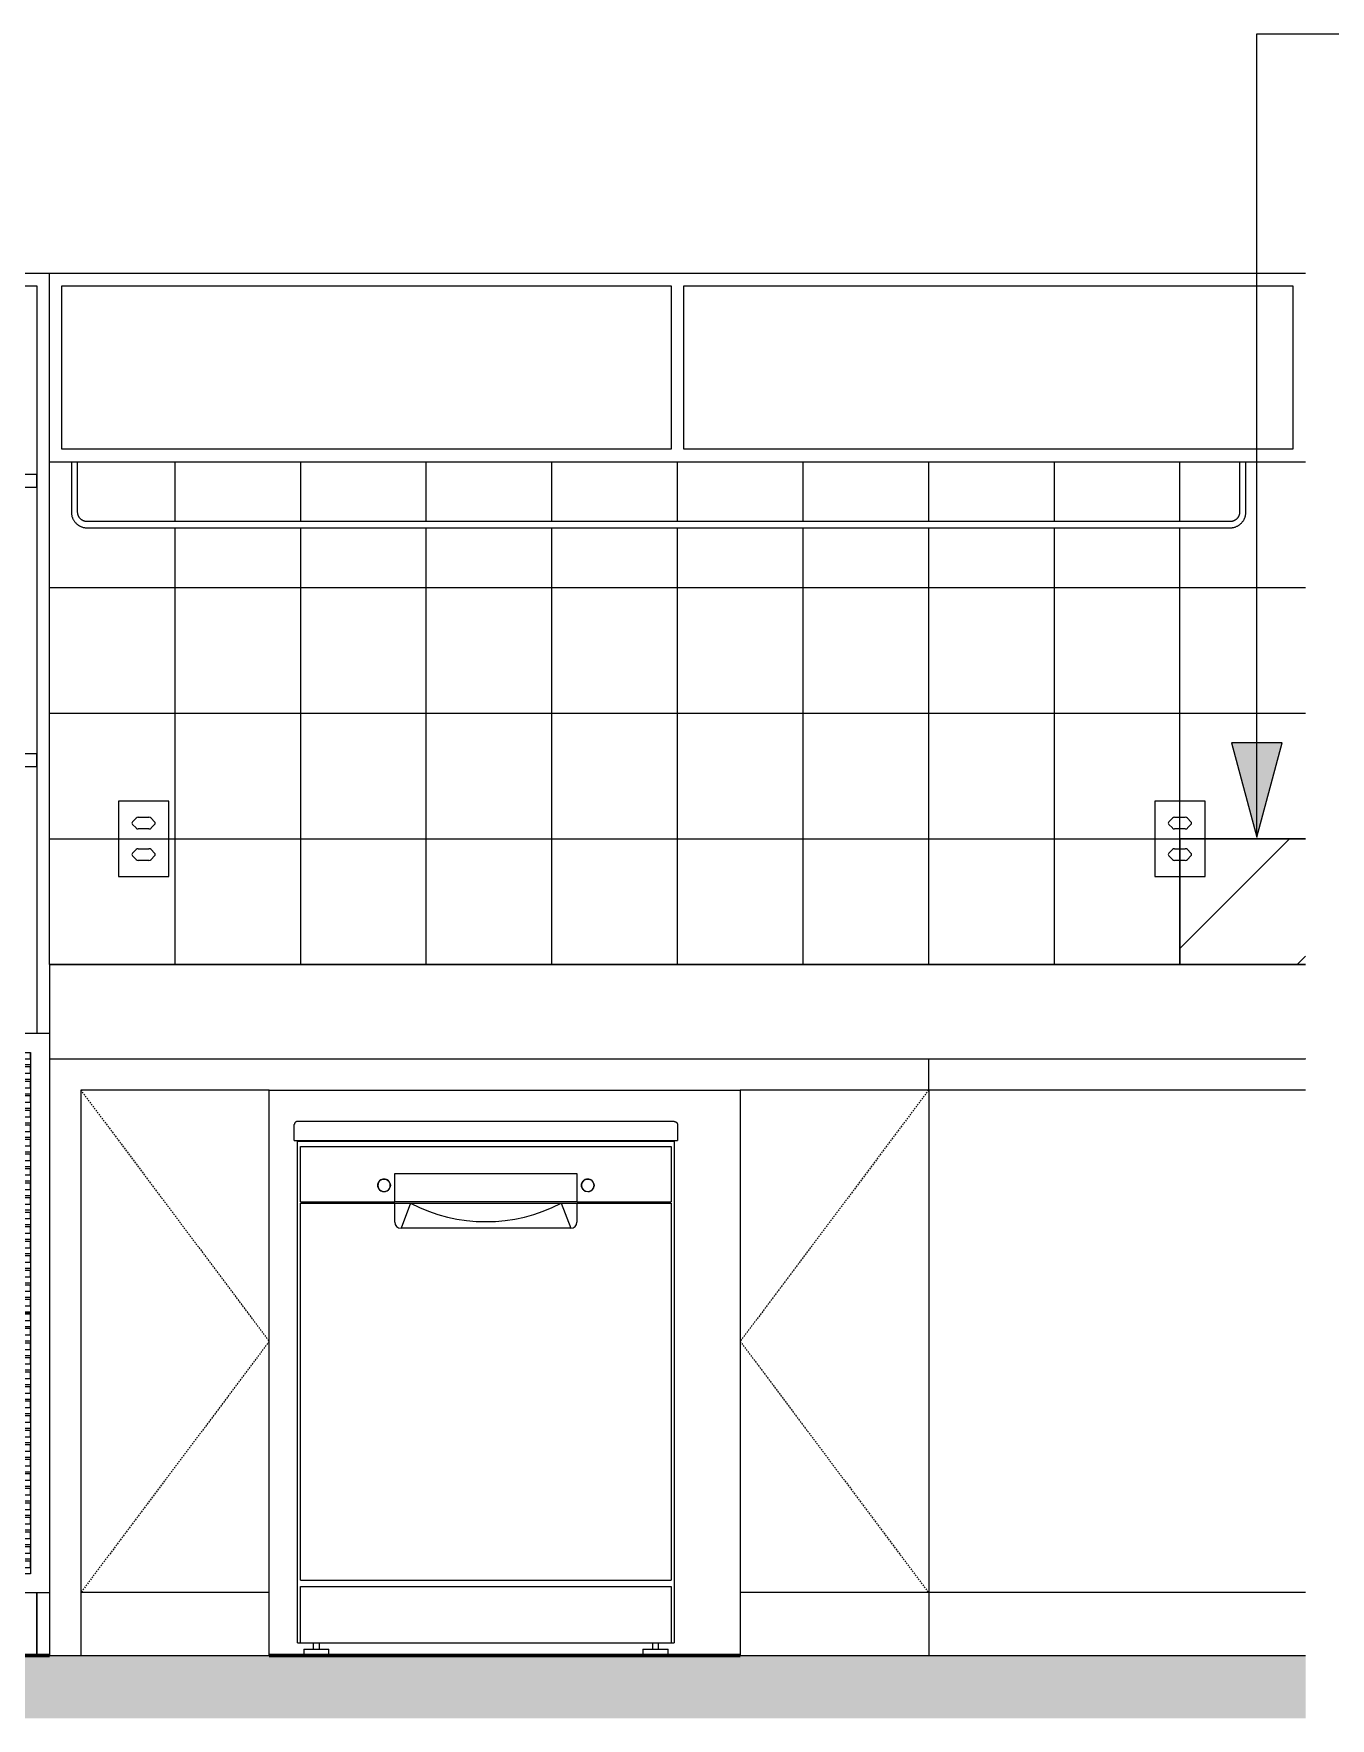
# Model space of a CAD drawing. Header units: millimetres. Extents: x -13140 to 14823, y 100 to 6213.
# Drawn here: x 9583 to 11647, y 100 to 2782 of the extents above; entities that cross this region are included whole.
import ezdxf

# ---------------------------------------------------------------- set-up
doc = ezdxf.new("R2010")
doc.units = ezdxf.units.MM
doc.linetypes.add('Overhead', pattern=[3.96875, 2.38125, -1.5875])
for name, color, linetype, lineweight in [('A-DETL-GENF', 92, 'Continuous', 9), ('A-DETL-THIN', 151, 'Continuous', 9), ('A-FLOR', 192, 'Continuous', 25), ('A-FLOR-OVHD', 1, 'Overhead', 9), ('A-FLOR-PATT', 8, 'Continuous', 25), ('A-GENM', 13, 'Continuous', 9), ('A-WALL-PATT', 111, 'Continuous', 25), ('E-ELEC-EQPM', 71, 'Continuous', 9), ('E-ELEC-FIXT', 91, 'Continuous', 9), ('G-ANNO-TEXT', 231, 'Continuous', 9), ('I-FURN', 30, 'Continuous', 9)]:
    doc.layers.add(name, color=color, linetype=linetype, lineweight=lineweight)

# ---------------------------------------------------------------- blocks, each defined once
blk = doc.blocks.new('ARMARIO SUSPENSO COZINHA - ARMARIO SUSPENSO COZINHA-4516002-ELEVAÇÃO 4 COZINHA')
at = {"layer": 'I-FURN', "color": 55}
for p, q in [((7064.6, 2400), (5064.6, 2400)), ((5084.6, 2380), (6054.6, 2380)), ((5084.6, 2120), (5084.6, 2380)), ((6054.6, 2380), (6054.6, 2120)), ((6074.6, 2120), (6074.6, 2380)), ((6074.6, 2380), (7044.6, 2380)), ((7044.6, 2380), (7044.6, 2120)), ((6054.6, 2120), (5084.6, 2120)), ((7044.6, 2120), (6074.6, 2120)), ((5064.6, 2100), (7064.6, 2100)), ((5099.6, 2100), (5099.6, 2020)), ((5109.6, 2020), (5109.6, 2100)), ((6959.6, 2100), (6959.6, 2020)), ((6969.6, 2020), (6969.6, 2100)), ((6944.6, 2005), (5124.6, 2005)), ((5124.6, 1995), (6944.6, 1995))]:
    blk.add_line(p, q, dxfattribs=at)
at = {"layer": 'I-FURN', "color": 55, "flags": 128}
for points in [[(5099.6, 2020), (5099.6, 2019), (5099.7, 2018), (5099.8, 2017), (5099.9, 2016), (5100.1, 2015), (5100.3, 2014.1), (5100.6, 2013.1), (5100.9, 2012.1), (5101.2, 2011.2), (5101.6, 2010.3), (5102, 2009.4), (5102.4, 2008.5), (5102.9, 2007.6), (5103.4, 2006.7), (5104, 2005.9), (5104.6, 2005.1), (5105.2, 2004.3), (5105.8, 2003.5), (5106.5, 2002.8), (5107.2, 2002.1), (5107.9, 2001.4), (5108.7, 2000.7), (5109.5, 2000.1), (5110.3, 1999.5), (5111.1, 1999), (5112, 1998.4), (5112.8, 1998), (5113.7, 1997.5), (5114.6, 1997.1), (5115.6, 1996.7), (5116.5, 1996.4), (5117.5, 1996), (5118.4, 1995.8), (5119.4, 1995.6), (5120.4, 1995.4), (5121.4, 1995.2), (5122.4, 1995.1), (5123.4, 1995), (5124.4, 1995), (5124.6, 1995)], [(5124.6, 2005), (5124, 2005), (5123.4, 2005), (5122.8, 2005.1), (5122.2, 2005.2), (5121.6, 2005.3), (5121.1, 2005.4), (5120.5, 2005.6), (5119.9, 2005.8), (5119.3, 2006), (5118.8, 2006.2), (5118.2, 2006.4), (5117.7, 2006.7), (5117.2, 2007), (5116.7, 2007.3), (5116.2, 2007.6), (5115.7, 2008), (5115.2, 2008.3), (5114.7, 2008.7), (5114.3, 2009.1), (5113.9, 2009.5), (5113.5, 2010), (5113.1, 2010.4), (5112.7, 2010.9), (5112.3, 2011.4), (5112, 2011.9), (5111.7, 2012.4), (5111.4, 2012.9), (5111.1, 2013.5), (5110.9, 2014), (5110.6, 2014.6), (5110.4, 2015.1), (5110.2, 2015.7), (5110.1, 2016.3), (5110, 2016.9), (5109.8, 2017.5), (5109.7, 2018), (5109.7, 2018.6), (5109.6, 2019.2), (5109.6, 2019.8), (5109.6, 2020)], [(6944.6, 1995), (6945.6, 1995), (6946.6, 1995.1), (6947.6, 1995.2), (6948.6, 1995.3), (6949.6, 1995.5), (6950.6, 1995.7), (6951.5, 1996), (6952.5, 1996.3), (6953.4, 1996.6), (6954.4, 1997), (6955.3, 1997.4), (6956.2, 1997.8), (6957, 1998.3), (6957.9, 1998.8), (6958.7, 1999.4), (6959.5, 1999.9), (6960.3, 2000.6), (6961.1, 2001.2), (6961.8, 2001.9), (6962.6, 2002.6), (6963.2, 2003.3), (6963.9, 2004.1), (6964.5, 2004.9), (6965.1, 2005.7), (6965.7, 2006.5), (6966.2, 2007.3), (6966.7, 2008.2), (6967.1, 2009.1), (6967.5, 2010), (6967.9, 2010.9), (6968.3, 2011.9), (6968.6, 2012.8), (6968.8, 2013.8), (6969.1, 2014.8), (6969.3, 2015.8), (6969.4, 2016.7), (6969.5, 2017.7), (6969.6, 2018.7), (6969.6, 2019.7), (6969.6, 2020)], [(6959.6, 2020), (6959.6, 2019.4), (6959.6, 2018.8), (6959.5, 2018.2), (6959.4, 2017.6), (6959.3, 2017), (6959.2, 2016.4), (6959, 2015.9), (6958.9, 2015.3), (6958.7, 2014.7), (6958.4, 2014.2), (6958.2, 2013.6), (6957.9, 2013.1), (6957.6, 2012.5), (6957.3, 2012), (6957, 2011.5), (6956.7, 2011), (6956.3, 2010.6), (6955.9, 2010.1), (6955.5, 2009.7), (6955.1, 2009.2), (6954.6, 2008.8), (6954.2, 2008.4), (6953.7, 2008.1), (6953.2, 2007.7), (6952.7, 2007.4), (6952.2, 2007.1), (6951.7, 2006.8), (6951.2, 2006.5), (6950.6, 2006.2), (6950.1, 2006), (6949.5, 2005.8), (6948.9, 2005.6), (6948.3, 2005.5), (6947.8, 2005.3), (6947.2, 2005.2), (6946.6, 2005.1), (6946, 2005.1), (6945.4, 2005), (6944.8, 2005), (6944.6, 2005)]]:
    blk.add_lwpolyline(points, dxfattribs=at)
blk = doc.blocks.new('nicho geladeira - nicho geladeira-4768391-ELEVAÇÃO 4 COZINHA')
at = {"layer": 'A-GENM', "color": 55}
for p, q in [((5034.6, 1150), (5034.6, 1160)), ((5034.6, 1126.9), (5034.6, 1136.9)), ((5034.6, 1103.7), (5034.6, 1113.7)), ((5034.6, 1080.6), (5034.6, 1090.6)), ((5034.6, 1057.4), (5034.6, 1067.4)), ((5034.6, 1034.3), (5034.6, 1044.3)), ((5034.6, 1011.1), (5034.6, 1021.1)), ((5034.6, 988), (5034.6, 998)), ((5034.6, 964.9), (5034.6, 974.9)), ((5034.6, 941.7), (5034.6, 951.7)), ((5034.6, 918.6), (5034.6, 928.6)), ((5034.6, 895.4), (5034.6, 905.4)), ((5034.6, 872.3), (5034.6, 882.3)), ((5034.6, 849.1), (5034.6, 859.1)), ((5034.6, 826), (5034.6, 836)), ((5034.6, 802.9), (5034.6, 812.9)), ((5034.6, 779.7), (5034.6, 789.7)), ((5034.6, 756.6), (5034.6, 766.6)), ((5034.6, 733.4), (5034.6, 743.4)), ((5034.6, 710.3), (5034.6, 720.3)), ((5034.6, 687.1), (5034.6, 697.1)), ((5034.6, 664), (5034.6, 674)), ((5034.6, 640.9), (5034.6, 650.9)), ((5034.6, 617.7), (5034.6, 627.7)), ((5034.6, 594.6), (5034.6, 604.6)), ((5034.6, 571.4), (5034.6, 581.4)), ((5034.6, 548.3), (5034.6, 558.3)), ((5034.6, 525.1), (5034.6, 535.1)), ((5034.6, 502), (5034.6, 512)), ((5034.6, 478.9), (5034.6, 488.9)), ((5034.6, 455.7), (5034.6, 465.7)), ((5034.6, 432.6), (5034.6, 442.6)), ((5034.6, 409.4), (5034.6, 419.4)), ((5034.6, 386.3), (5034.6, 396.3)), ((5034.6, 363.1), (5034.6, 373.1)), ((5034.6, 340), (5034.6, 350))]:
    blk.add_line(p, q, dxfattribs=at)
at = {"layer": 'I-FURN', "color": 55}
for p, q in [((3464.6, 2400), (3464.6, 200)), ((5064.6, 2400), (3464.6, 2400)), ((5064.6, 1300), (5064.6, 2400)), ((3484.6, 200), (3484.6, 2380)), ((3484.6, 2380), (4434.6, 2380)), ((4434.6, 2380), (4434.6, 1190)), ((4454.6, 1190), (4454.6, 2380)), ((4454.6, 2380), (5044.6, 2380)), ((5044.6, 2380), (5044.6, 1190)), ((4434.6, 2080), (3484.6, 2080)), ((3484.6, 2080), (3484.6, 2060)), ((4434.6, 2060), (4434.6, 2080)), ((5044.6, 2080), (4454.6, 2080)), ((4454.6, 2080), (4454.6, 2060)), ((5044.6, 2060), (5044.6, 2080)), ((3484.6, 2060), (4434.6, 2060)), ((4454.6, 2060), (5044.6, 2060)), ((5044.6, 1635), (4454.6, 1635)), ((4454.6, 1635), (4454.6, 1615)), ((4454.6, 1615), (5044.6, 1615)), ((5044.6, 1615), (5044.6, 1635)), ((4434.6, 1190), (4434.6, 300)), ((5064.6, 1190), (4434.6, 1190)), ((4464.6, 330), (4464.6, 1160)), ((4464.6, 1160), (5034.6, 1160)), ((5034.6, 1160), (5034.6, 386.3)), ((4464.6, 1140), (4464.6, 1150)), ((4464.6, 1150), (5034.6, 1150)), ((5034.6, 1140), (4464.6, 1140)), ((5034.6, 1136.9), (4464.6, 1136.9)), ((4464.6, 1116.9), (4464.6, 1126.9)), ((4464.6, 1126.9), (5034.6, 1126.9)), ((5034.6, 1150), (5034.6, 1140)), ((5034.6, 1126.9), (5034.6, 1116.9)), ((5034.6, 1116.9), (4464.6, 1116.9)), ((5034.6, 1113.7), (4464.6, 1113.7)), ((4464.6, 1093.7), (4464.6, 1103.7)), ((4464.6, 1103.7), (5034.6, 1103.7)), ((5034.6, 1103.7), (5034.6, 1093.7)), ((5034.6, 1093.7), (4464.6, 1093.7)), ((5034.6, 1090.6), (4464.6, 1090.6)), ((4464.6, 1070.6), (4464.6, 1080.6)), ((4464.6, 1080.6), (5034.6, 1080.6)), ((5034.6, 1080.6), (5034.6, 1070.6)), ((5034.6, 1070.6), (4464.6, 1070.6)), ((5034.6, 1067.4), (4464.6, 1067.4)), ((4464.6, 1047.4), (4464.6, 1057.4)), ((4464.6, 1057.4), (5034.6, 1057.4)), ((5034.6, 1047.4), (4464.6, 1047.4)), ((5034.6, 1057.4), (5034.6, 1047.4)), ((5034.6, 1044.3), (4464.6, 1044.3)), ((4464.6, 1024.3), (4464.6, 1034.3)), ((4464.6, 1034.3), (5034.6, 1034.3)), ((5034.6, 1024.3), (4464.6, 1024.3)), ((5034.6, 1021.1), (4464.6, 1021.1)), ((5034.6, 1034.3), (5034.6, 1024.3)), ((4464.6, 1001.1), (4464.6, 1011.1)), ((4464.6, 1011.1), (5034.6, 1011.1)), ((5034.6, 1001.1), (4464.6, 1001.1)), ((5034.6, 998), (4464.6, 998)), ((5034.6, 1011.1), (5034.6, 1001.1)), ((4464.6, 978), (4464.6, 988)), ((4464.6, 988), (5034.6, 988)), ((5034.6, 978), (4464.6, 978)), ((5034.6, 974.9), (4464.6, 974.9)), ((5034.6, 988), (5034.6, 978)), ((4464.6, 954.9), (4464.6, 964.9)), ((4464.6, 964.9), (5034.6, 964.9)), ((5034.6, 954.9), (4464.6, 954.9)), ((5034.6, 951.7), (4464.6, 951.7)), ((4464.6, 931.7), (4464.6, 941.7)), ((4464.6, 941.7), (5034.6, 941.7)), ((5034.6, 964.9), (5034.6, 954.9)), ((5034.6, 941.7), (5034.6, 931.7)), ((5034.6, 931.7), (4464.6, 931.7)), ((5034.6, 928.6), (4464.6, 928.6)), ((4464.6, 908.6), (4464.6, 918.6)), ((4464.6, 918.6), (5034.6, 918.6)), ((5034.6, 918.6), (5034.6, 908.6)), ((5034.6, 908.6), (4464.6, 908.6)), ((5034.6, 905.4), (4464.6, 905.4)), ((4464.6, 885.4), (4464.6, 895.4)), ((4464.6, 895.4), (5034.6, 895.4)), ((5034.6, 885.4), (4464.6, 885.4)), ((5034.6, 895.4), (5034.6, 885.4)), ((5034.6, 882.3), (4464.6, 882.3)), ((4464.6, 862.3), (4464.6, 872.3)), ((4464.6, 872.3), (5034.6, 872.3)), ((5034.6, 862.3), (4464.6, 862.3)), ((5034.6, 859.1), (4464.6, 859.1)), ((5034.6, 872.3), (5034.6, 862.3)), ((4464.6, 839.1), (4464.6, 849.1)), ((4464.6, 849.1), (5034.6, 849.1)), ((5034.6, 839.1), (4464.6, 839.1)), ((5034.6, 836), (4464.6, 836)), ((5034.6, 849.1), (5034.6, 839.1)), ((4464.6, 816), (4464.6, 826)), ((4464.6, 826), (5034.6, 826)), ((5034.6, 816), (4464.6, 816)), ((5034.6, 812.9), (4464.6, 812.9)), ((5034.6, 826), (5034.6, 816)), ((4464.6, 792.9), (4464.6, 802.9)), ((4464.6, 802.9), (5034.6, 802.9)), ((5034.6, 792.9), (4464.6, 792.9)), ((5034.6, 789.7), (4464.6, 789.7)), ((4464.6, 769.7), (4464.6, 779.7)), ((4464.6, 779.7), (5034.6, 779.7)), ((5034.6, 802.9), (5034.6, 792.9)), ((5034.6, 779.7), (5034.6, 769.7)), ((5034.6, 769.7), (4464.6, 769.7)), ((5034.6, 766.6), (4464.6, 766.6)), ((4464.6, 746.6), (4464.6, 756.6)), ((4464.6, 756.6), (5034.6, 756.6)), ((5034.6, 756.6), (5034.6, 746.6)), ((5034.6, 746.6), (4464.6, 746.6)), ((5034.6, 745), (4464.6, 745)), ((5034.6, 743.4), (4464.6, 743.4)), ((4464.6, 723.4), (4464.6, 733.4)), ((4464.6, 733.4), (5034.6, 733.4)), ((5034.6, 733.4), (5034.6, 723.4)), ((5034.6, 723.4), (4464.6, 723.4)), ((5034.6, 720.3), (4464.6, 720.3)), ((4464.6, 700.3), (4464.6, 710.3)), ((4464.6, 710.3), (5034.6, 710.3)), ((5034.6, 700.3), (4464.6, 700.3)), ((5034.6, 710.3), (5034.6, 700.3)), ((5034.6, 697.1), (4464.6, 697.1)), ((4464.6, 677.1), (4464.6, 687.1)), ((4464.6, 687.1), (5034.6, 687.1)), ((5034.6, 677.1), (4464.6, 677.1)), ((5034.6, 674), (4464.6, 674)), ((5034.6, 687.1), (5034.6, 677.1)), ((4464.6, 654), (4464.6, 664)), ((4464.6, 664), (5034.6, 664)), ((5034.6, 654), (4464.6, 654)), ((5034.6, 650.9), (4464.6, 650.9)), ((5034.6, 664), (5034.6, 654)), ((4464.6, 630.9), (4464.6, 640.9)), ((4464.6, 640.9), (5034.6, 640.9)), ((5034.6, 630.9), (4464.6, 630.9)), ((5034.6, 627.7), (4464.6, 627.7)), ((4464.6, 607.7), (4464.6, 617.7)), ((4464.6, 617.7), (5034.6, 617.7)), ((5034.6, 640.9), (5034.6, 630.9)), ((5034.6, 617.7), (5034.6, 607.7)), ((5034.6, 607.7), (4464.6, 607.7)), ((5034.6, 604.6), (4464.6, 604.6)), ((4464.6, 584.6), (4464.6, 594.6)), ((4464.6, 594.6), (5034.6, 594.6)), ((5034.6, 594.6), (5034.6, 584.6)), ((5034.6, 584.6), (4464.6, 584.6)), ((5034.6, 581.4), (4464.6, 581.4)), ((4464.6, 561.4), (4464.6, 571.4)), ((4464.6, 571.4), (5034.6, 571.4)), ((5034.6, 571.4), (5034.6, 561.4)), ((5034.6, 561.4), (4464.6, 561.4)), ((5034.6, 558.3), (4464.6, 558.3)), ((4464.6, 538.3), (4464.6, 548.3)), ((4464.6, 548.3), (5034.6, 548.3)), ((5034.6, 538.3), (4464.6, 538.3)), ((5034.6, 548.3), (5034.6, 538.3)), ((5034.6, 535.1), (4464.6, 535.1)), ((4464.6, 515.1), (4464.6, 525.1)), ((4464.6, 525.1), (5034.6, 525.1)), ((5034.6, 515.1), (4464.6, 515.1)), ((5034.6, 512), (4464.6, 512)), ((5034.6, 525.1), (5034.6, 515.1)), ((4464.6, 492), (4464.6, 502)), ((4464.6, 502), (5034.6, 502)), ((5034.6, 492), (4464.6, 492)), ((5034.6, 488.9), (4464.6, 488.9)), ((5034.6, 502), (5034.6, 492)), ((4464.6, 468.9), (4464.6, 478.9)), ((4464.6, 478.9), (5034.6, 478.9)), ((5034.6, 468.9), (4464.6, 468.9)), ((5034.6, 465.7), (4464.6, 465.7)), ((5034.6, 478.9), (5034.6, 468.9)), ((4464.6, 445.7), (4464.6, 455.7)), ((4464.6, 455.7), (5034.6, 455.7)), ((5034.6, 445.7), (4464.6, 445.7)), ((5034.6, 442.6), (4464.6, 442.6)), ((4464.6, 422.6), (4464.6, 432.6)), ((4464.6, 432.6), (5034.6, 432.6)), ((5034.6, 455.7), (5034.6, 445.7)), ((5034.6, 432.6), (5034.6, 422.6)), ((5034.6, 422.6), (4464.6, 422.6)), ((5034.6, 419.4), (4464.6, 419.4)), ((4464.6, 399.4), (4464.6, 409.4)), ((4464.6, 409.4), (5034.6, 409.4)), ((5034.6, 409.4), (5034.6, 399.4)), ((5034.6, 399.4), (4464.6, 399.4)), ((5034.6, 396.3), (4464.6, 396.3)), ((4464.6, 376.3), (4464.6, 386.3)), ((4464.6, 386.3), (5034.6, 386.3)), ((5034.6, 376.3), (4464.6, 376.3)), ((5034.6, 386.3), (5034.6, 376.3)), ((5034.6, 386.3), (5034.6, 386.3)), ((5034.6, 386.3), (5034.6, 330)), ((5034.6, 373.1), (4464.6, 373.1)), ((4464.6, 353.1), (4464.6, 363.1)), ((4464.6, 363.1), (5034.6, 363.1)), ((5034.6, 353.1), (4464.6, 353.1)), ((5034.6, 350), (4464.6, 350)), ((5034.6, 363.1), (5034.6, 353.1)), ((4464.6, 330), (4464.6, 340)), ((4464.6, 340), (5034.6, 340)), ((5034.6, 330), (4464.6, 330)), ((5034.6, 330), (4464.6, 330)), ((5034.6, 340), (5034.6, 330)), ((4434.6, 300), (5064.6, 300)), ((4434.6, 300), (4434.6, 200)), ((4454.6, 300), (4454.6, 200)), ((4454.6, 200), (4454.6, 300)), ((5044.6, 200), (5044.6, 300)), ((5044.6, 300), (5044.6, 200))]:
    blk.add_line(p, q, dxfattribs=at)
blk = doc.blocks.new('CRT_Tomadas e Interruptores - Tomada 10A 2s-4796505-ELEVAÇÃO 4 COZINHA')
at = {"layer": 'E-ELEC-FIXT'}
for p, q in [((5254.6, 1560), (5174.6, 1560)), ((5174.6, 1560), (5174.6, 1440)), ((5254.6, 1440), (5254.6, 1560)), ((5197, 1527.1), (5202.7, 1532.8)), ((5206.2, 1534.2), (5223, 1534.2)), ((5226.6, 1532.8), (5232.2, 1527.1)), ((5202.7, 1517.2), (5197, 1522.9)), ((5223, 1515.8), (5206.2, 1515.8)), ((5232.2, 1522.9), (5226.6, 1517.2)), ((5197, 1477.1), (5202.7, 1482.8)), ((5206.2, 1484.2), (5223, 1484.2)), ((5226.6, 1482.8), (5232.2, 1477.1)), ((5202.7, 1467.2), (5197, 1472.9)), ((5223, 1465.7), (5206.2, 1465.7)), ((5232.2, 1472.9), (5226.6, 1467.2)), ((5174.6, 1440), (5254.6, 1440))]:
    blk.add_line(p, q, dxfattribs=at)
for centre, radius, start, end in [((5206.2, 1529.2), 5, 90, 135), ((5223, 1529.2), 5, 45, 90), ((5199.1, 1525), 3, 135, 225), ((5206.2, 1520.7), 5, 225, 270), ((5223, 1520.7), 5, 270, 315), ((5230.1, 1525), 3, 315, 45), ((5199.1, 1475), 3, 135, 225), ((5206.2, 1479.2), 5, 90, 135), ((5223, 1479.2), 5, 45, 90), ((5230.1, 1475), 3, 315, 45), ((5206.2, 1470.7), 5, 225, 270), ((5223, 1470.7), 5, 270, 315)]:
    blk.add_arc(centre, radius, start, end, dxfattribs=at)
blk = doc.blocks.new('CRT_Tomadas e Interruptores - Tomada 10A 2s-V50-ELEVAÇÃO 4 COZINHA')
at = {"layer": 'E-ELEC-FIXT'}
for p, q in [((6904.6, 1560), (6824.6, 1560)), ((6824.6, 1560), (6824.6, 1440)), ((6904.6, 1500), (6904.6, 1560)), ((6847, 1527.1), (6852.7, 1532.8)), ((6856.2, 1534.2), (6873, 1534.2)), ((6876.6, 1532.8), (6882.2, 1527.1)), ((6852.7, 1517.2), (6847, 1522.9)), ((6873, 1515.8), (6856.2, 1515.8)), ((6882.2, 1522.9), (6876.6, 1517.2)), ((6847, 1477.1), (6852.7, 1482.8)), ((6856.2, 1484.2), (6864.6, 1484.2)), ((6864.6, 1484.2), (6873, 1484.2)), ((6876.6, 1482.8), (6882.2, 1477.1)), ((6904.6, 1440), (6904.6, 1500)), ((6852.7, 1467.2), (6847, 1472.9)), ((6864.6, 1465.7), (6856.2, 1465.7)), ((6873, 1465.7), (6864.6, 1465.7)), ((6882.2, 1472.9), (6876.6, 1467.2)), ((6824.6, 1440), (6864.6, 1440)), ((6864.6, 1440), (6904.6, 1440))]:
    blk.add_line(p, q, dxfattribs=at)
for centre, radius, start, end in [((6856.2, 1529.2), 5, 90, 135), ((6873, 1529.2), 5, 45, 90), ((6849.1, 1525), 3, 135, 225), ((6856.2, 1520.7), 5, 225, 270), ((6873, 1520.7), 5, 270, 315), ((6880.1, 1525), 3, 315, 45), ((6849.1, 1475), 3, 135, 225), ((6856.2, 1479.2), 5, 90, 135), ((6873, 1479.2), 5, 45, 90), ((6880.1, 1475), 3, 315, 45), ((6856.2, 1470.7), 5, 225, 270), ((6873, 1470.7), 5, 270, 315)]:
    blk.add_arc(centre, radius, start, end, dxfattribs=at)
blk = doc.blocks.new('Lava-louças de Embutir Serie 4 - Único-4824939-ELEVAÇÃO 4 COZINHA')
at = {"layer": 'E-ELEC-EQPM'}
for p, q in [((6059.6, 1050), (5459.6, 1050)), ((5454.6, 1020), (5454.6, 1045)), ((5454.6, 1020), (6064.6, 1020)), ((6064.6, 1045), (6064.6, 1020)), ((5459.6, 220), (5459.6, 1018)), ((6059.6, 1018), (5459.6, 1018)), ((5464.6, 945.1), (5464.6, 1010)), ((5464.6, 1010), (6054.6, 1010)), ((6054.6, 1010), (6054.6, 945.1)), ((6059.6, 1018), (6059.6, 220)), ((5614.6, 922), (5614.6, 967.1)), ((5614.6, 967.1), (5904.6, 967.1)), ((5904.6, 967.1), (5904.6, 922)), ((5464.6, 932.9), (5464.6, 945.1)), ((6054.6, 945.1), (6054.6, 932.9)), ((5464.6, 922), (5464.6, 932.9)), ((5464.6, 922), (5614.6, 922)), ((5464.6, 320), (5464.6, 920)), ((5464.6, 920), (5614.6, 920)), ((5904.6, 922), (5614.6, 922)), ((5614.6, 920), (5639.6, 920)), ((5614.6, 890), (5614.6, 920)), ((5639.6, 920), (5624.6, 880)), ((5639.6, 920), (5879.6, 920)), ((5879.6, 920), (5904.6, 920)), ((5879.6, 920), (5894.6, 880)), ((5904.6, 920), (6054.6, 920)), ((5904.6, 920), (5904.6, 890)), ((5904.8, 922), (6054.6, 922)), ((6054.6, 932.9), (6054.6, 922)), ((6054.6, 920), (6054.6, 320)), ((5464.6, 320), (6054.6, 320)), ((5464.6, 220), (5464.6, 310)), ((5464.6, 310), (6054.6, 310)), ((6054.6, 310), (6054.6, 220)), ((5459.6, 220), (5464.6, 220)), ((5464.6, 220), (6054.6, 220)), ((5484.6, 220), (5484.6, 210)), ((5494.6, 210), (5494.6, 220)), ((6024.7, 220), (6024.7, 210)), ((6034.7, 210), (6034.7, 220)), ((6054.6, 220), (6059.6, 220)), ((5469.6, 210), (5469.6, 200)), ((5469.6, 210), (5509.6, 210)), ((5509.6, 200), (5509.6, 210)), ((6009.7, 210), (6009.7, 200)), ((6009.7, 210), (6049.7, 210)), ((6049.7, 200), (6049.7, 210))]:
    blk.add_line(p, q, dxfattribs=at)
at = {"layer": 'E-ELEC-EQPM', "flags": 128}
for points in [[(5587.5, 948.3), (5587.8, 950.7), (5588.6, 953), (5590, 955), (5591.8, 956.6), (5593.9, 957.7), (5596.3, 958.3), (5598.7, 958.3), (5601, 957.7), (5603.1, 956.6), (5604.9, 955), (5606.3, 953), (5607.2, 950.7), (5607.5, 948.3)], [(5588, 945.1), (5587.6, 946.7), (5587.5, 948.3)], [(5607.5, 948.3), (5607.3, 946.7), (5606.9, 945.1)], [(5911.8, 948.3), (5912.1, 950.7), (5912.9, 953), (5914.3, 955), (5916.1, 956.6), (5918.2, 957.7), (5920.6, 958.3), (5923, 958.3), (5925.3, 957.7), (5927.5, 956.6), (5929.3, 955), (5930.6, 953), (5931.5, 950.7), (5931.8, 948.3)], [(5912.3, 945.1), (5911.9, 946.7), (5911.8, 948.3)], [(5931.8, 948.3), (5931.6, 946.7), (5931.2, 945.1)], [(5894.6, 880), (5827.1, 880), (5759.6, 880), (5692.1, 880), (5624.6, 880)]]:
    blk.add_lwpolyline(points, dxfattribs=at)
at = {"layer": 'E-ELEC-EQPM'}
for centre, radius, start, end in [((5597.5, 948.3), 9.95, 90, 209.9101), ((5597.5, 948.3), 10, 180, 193.3624), ((5597.5, 948.3), 10, 196.3429, 202.406), ((5597.5, 948.3), 9.95, 210.0708, 270), ((5597.5, 948.3), 10, 211.5337, 219.9446), ((5597.5, 948.3), 10, 136.6519, 145.3776), ((5597.5, 948.3), 10, 122.1859, 130.5398), ((5597.5, 948.3), 10, 107.7069, 115.8856), ((5597.5, 948.3), 10, 93.2097, 101.3152), ((5597.5, 948.3), 9.95, 330, 90), ((5597.5, 948.3), 9.95, 270, 328.6186), ((5597.5, 948.3), 10, 78.6848, 86.7903), ((5597.5, 948.3), 10, 64.1144, 72.2931), ((5597.5, 948.3), 10, 49.4602, 57.8141), ((5597.5, 948.3), 10, 34.6224, 43.3481), ((5597.5, 948.3), 10, 320.0559, 327.6857), ((5597.5, 948.3), 10, 334.8559, 343.6571), ((5597.5, 948.3), 10, 346.6376, 0), ((5921.8, 948.3), 9.95, 90, 270), ((5921.8, 948.3), 10, 180, 193.3624), ((5921.8, 948.3), 10, 196.3429, 205.1424), ((5921.8, 948.3), 10, 211.5337, 219.9446), ((5921.8, 948.3), 10, 136.6519, 145.3776), ((5921.8, 948.3), 10, 122.1859, 130.5398), ((5921.8, 948.3), 10, 107.7069, 115.8856), ((5921.8, 948.3), 10, 93.2097, 101.3152), ((5921.8, 948.3), 9.95, 330.0894, 90), ((5921.8, 948.3), 9.95, 270, 329.9296), ((5921.8, 948.3), 10, 78.6848, 86.7434), ((5921.8, 948.3), 10, 64.1144, 72.2931), ((5921.8, 948.3), 10, 49.4602, 57.8141), ((5921.8, 948.3), 10, 34.6224, 43.3481), ((5921.8, 948.3), 10, 320.0559, 328.4674), ((5921.8, 948.3), 10, 334.8559, 343.6571), ((5921.8, 948.3), 10, 346.6376, 0), ((5759.6, 1150.5), 259.9, 242.4975, 297.5025), ((5624.6, 890), 10, 180, 270), ((5894.6, 890), 10, 270, 0)]:
    blk.add_arc(centre, radius, start, end, dxfattribs=at)
for points, knots in [([(5459.6, 1050), (5459.2, 1050), (5458.5, 1049.9), (5457.7, 1049.6), (5457.2, 1049.4), (5456.8, 1049.2), (5456.5, 1048.9), (5456.2, 1048.6), (5455.9, 1048.3), (5455.6, 1048), (5455.3, 1047.5), (5455, 1046.9), (5454.7, 1046.1), (5454.6, 1045.4), (5454.6, 1045)], [0, 0, 0, 0, 0.166667, 0.25, 0.333333, 0.375, 0.416667, 0.5, 0.541667, 0.583333, 0.666667, 0.75, 0.833333, 1, 1, 1, 1]), ([(6059.6, 1050), (6060.1, 1050), (6060.7, 1049.9), (6061.5, 1049.6), (6062, 1049.4), (6062.4, 1049.2), (6062.8, 1048.9), (6063.1, 1048.6), (6063.4, 1048.3), (6063.7, 1048), (6064, 1047.5), (6064.3, 1046.9), (6064.5, 1046.1), (6064.6, 1045.4), (6064.6, 1045)], [0, 0, 0, 0, 0.166667, 0.25, 0.333333, 0.375, 0.416667, 0.5, 0.541667, 0.583333, 0.666667, 0.75, 0.833333, 1, 1, 1, 1]), ([(5606.9, 945.1), (5606.6, 944.3), (5605.9, 942.8), (5604.3, 940.9), (5602.3, 939.4), (5599.2, 938.2), (5594.9, 938.2), (5591.2, 940.3), (5589, 942.8), (5588.3, 944.3), (5588, 945.1)], [0, 0, 0, 0, 0.1, 0.2, 0.3, 0.4, 0.6, 0.8, 0.9, 1, 1, 1, 1]), ([(5931.2, 945.1), (5931, 944.3), (5930.2, 942.8), (5928.6, 940.9), (5926.6, 939.4), (5923.5, 938.2), (5919.2, 938.2), (5915.5, 940.3), (5913.3, 942.8), (5912.6, 944.3), (5912.3, 945.1)], [0, 0, 0, 0, 0.1, 0.2, 0.3, 0.4, 0.6, 0.8, 0.9, 1, 1, 1, 1])]:
    blk.add_open_spline(points, degree=3, knots=knots, dxfattribs=at)

msp = doc.modelspace()

# ---------------------------------------------------------------- hatches: boundary and pattern name
at = {"layer": 'A-DETL-GENF'}
h = msp.add_hatch(dxfattribs=at)
h.set_pattern_fill('FP_18', style=0, pattern_type=2)
h.set_pattern_definition([(45, (10506.88, 0), (-106.066, 106.066), [])])
h.paths.add_polyline_path([(11608.011, 1300), (11608.011, 1500), (11408.011, 1500), (11408.011, 1300), (11573.337, 1300)])
at = {"layer": 'A-FLOR-PATT'}
msp.add_hatch(color=256, dxfattribs=at).paths.add_polyline_path([(10412.986, 100), (11608.011, 100), (11608.011, 200), (7108.011, 200), (7108.011, 100), (10395.404, 100)])
at = {"layer": 'A-WALL-PATT', "lineweight": 9}
h = msp.add_hatch(dxfattribs=at)
h.set_pattern_fill('FP_17', color=256, style=0, pattern_type=2)
h.set_pattern_definition([(90, (11808.01, 300), (-200, 1e-14), []), (180, (11808.01, 300), (-2e-14, -200), [])])
h.paths.add_polyline_path([(9608.011, 1300), (11608.011, 1300), (11608.011, 2100), (11513.011, 2100), (11512.442, 2020), (11512.341, 2020), (11512.341, 2017.5), (11509.661, 2007.5), (11500.511, 1998.349), (11490.133, 1995.569), (11488.011, 1995.17), (11488.011, 1995), (9668.011, 1995.569), (9668.011, 1995.67), (9665.508, 1995.671), (9655.207, 1998.653), (9646.36, 2007.5), (9643.579, 2017.878), (9643.181, 2020), (9643.011, 2020), (9643.011, 2100), (9608.011, 2100), (9608.011, 1437.089)])
h.paths.add_polyline_path([(9668.011, 2005), (11489.094, 2005.313), (11498.966, 2010.236), (11503.011, 2020), (11503.011, 2100), (9653.011, 2100), (9653.324, 2018.916), (9657.404, 2009.393), (9666.227, 2005.739)])
at = {"layer": 'G-ANNO-TEXT'}
msp.add_hatch(color=7, dxfattribs=at).paths.add_polyline_path([(11530.591, 1502.861), (11570.783, 1652.861), (11490.398, 1652.861)])

# ---------------------------------------------------------------- linework, layer by layer
at = {"layer": 'A-DETL-THIN'}
for p, q in [((11608.011, 1500), (11408.011, 1500)), ((11408.011, 1500), (11408.011, 1300)), ((11408.011, 1300), (9608.011, 1300)), ((9608.011, 1300), (9608.011, 1150)), ((11608.011, 1300), (11408.011, 1300)), ((11408.011, 1300), (11608.011, 1300)), ((9608.011, 1150), (9608.011, 200)), ((9608.011, 1150), (11608.011, 1150)), ((11008.011, 1100), (11008.011, 1149.653)), ((11608.011, 1150), (11608.011, 1150.515)), ((9958.011, 1100), (9658.011, 1100)), ((9658.011, 1100), (9658.011, 300)), ((9958.011, 1100), (10708.011, 1100)), ((9958.011, 300), (9958.011, 1100)), ((11008.011, 1100), (10708.011, 1100)), ((10708.011, 1100), (10708.011, 300)), ((11608.011, 1100), (11008.011, 1100)), ((11008.011, 1100), (11008.011, 300)), ((9658.011, 300), (9658.011, 200)), ((9958.011, 300), (9658.011, 300)), ((9958.011, 200), (9958.011, 300)), ((11608.011, 300), (10708.011, 300)), ((10708.011, 300), (10708.011, 200)), ((11008.011, 300), (11008.011, 200)), ((9608.011, 200), (9658.011, 200)), ((9658.011, 200), (9958.011, 200)), ((10708.011, 200), (11608.011, 200))]:
    msp.add_line(p, q, dxfattribs=at)
at = {"layer": 'A-FLOR', "lineweight": 60}
for p, q in [((9608.011, 200), (7108.011, 200)), ((10708.011, 200), (9958.011, 200))]:
    msp.add_line(p, q, dxfattribs=at)
at = {"layer": 'A-FLOR-OVHD'}
for p, q in [((9658.011, 1100), (9958.011, 700)), ((11008.011, 1100), (10708.011, 700)), ((9958.011, 700), (9658.011, 300)), ((10708.011, 700), (11008.011, 300))]:
    msp.add_line(p, q, dxfattribs=at)
at = {"layer": 'G-ANNO-TEXT', "color": 7}
for p, q in [((11530.591, 2781.583), (11714.359, 2781.583)), ((11530.591, 1502.861), (11530.591, 2781.583)), ((11570.783, 1652.861), (11490.398, 1652.861)), ((11490.398, 1652.861), (11530.591, 1502.861)), ((11530.591, 1502.861), (11570.783, 1652.861))]:
    msp.add_line(p, q, dxfattribs=at)

# ---------------------------------------------------------------- block references
at = {"layer": 'E-ELEC-EQPM'}
msp.add_blockref('Lava-louças de Embutir Serie 4 - Único-4824939-ELEVAÇÃO 4 COZINHA', (4543.391, 0), dxfattribs=at)
at = {"layer": 'E-ELEC-FIXT'}
for name in ['CRT_Tomadas e Interruptores - Tomada 10A 2s-4796505-ELEVAÇÃO 4 COZINHA', 'CRT_Tomadas e Interruptores - Tomada 10A 2s-V50-ELEVAÇÃO 4 COZINHA']:
    msp.add_blockref(name, (4543.391, 0), dxfattribs=at)
at = {"layer": 'I-FURN', "color": 55}
for name in ['nicho geladeira - nicho geladeira-4768391-ELEVAÇÃO 4 COZINHA', 'ARMARIO SUSPENSO COZINHA - ARMARIO SUSPENSO COZINHA-4516002-ELEVAÇÃO 4 COZINHA']:
    msp.add_blockref(name, (4543.391, 0), dxfattribs=at)

doc.saveas('drawing.dxf')
